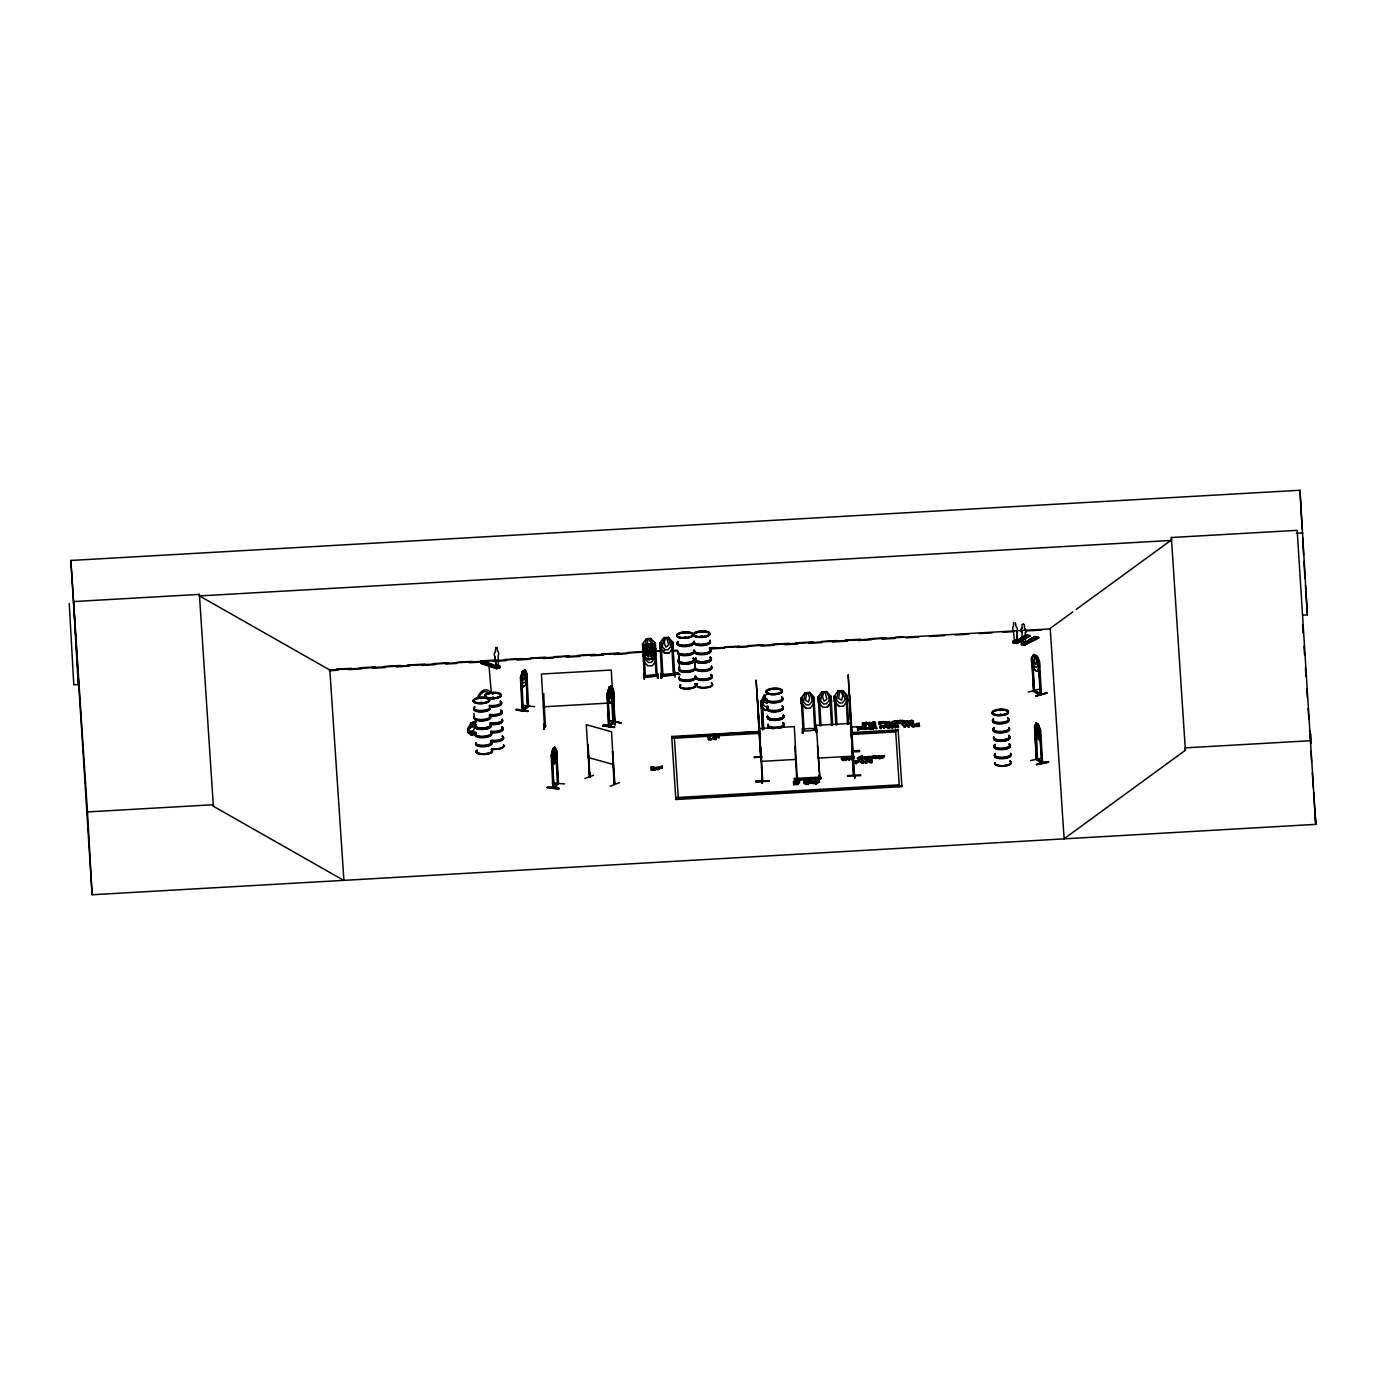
<?xml version="1.0" encoding="UTF-8"?>
<svg xmlns="http://www.w3.org/2000/svg" width="1385" height="1385" viewBox="0 0 1385 1385"><rect width="100%" height="100%" fill="white"/><g stroke="black" fill="none" stroke-linecap="round" stroke-linejoin="round"><path stroke-width="1.5" d="M643.661 644.129L642.501 644.233M835.519 696.222L834.185 696.343M646.518 655.226L649.201 652.058L651.365 655.244L652.785 655.209M1040.516 735.712L1038.889 739.642L1036.084 722.762L1034.526 726.779L1036.378 759.551L1034.595 726.658L1036.24 722.883L1038.127 724.13L1040.672 730.38L1042.559 763.204L1042.039 761.646M1036.88 758.686L1037.469 759.828L1036.119 722.918M1037.434 759.776L1036.898 758.253M1041.555 762.927L1039.581 729.705L1042.161 762.841M1041.451 761.785L1037.019 759.067M607.894 693.141L606.907 693.643L608.673 726.467L607.825 699.408M497.215 648.024L497.561 651.348A2.926 2.112 -70.5 0 1 498.15 655.451L498.392 666.202L496.072 666.912L495.016 656.542A2.926 2.112 -70.5 0 1 495.241 652.075L495.934 647.574M497.613 665.06L498.513 665.614M497.353 665.389L498.565 664.904L498.704 667.31C497.302 665.579 497.596 663.727 498.842 667.345M497.977 665.614L499.916 665.804L499.76 667.657L483.729 662.445L499.552 667.743M657.113 768.554C662.359 763.135 657.979 774.7 656.386 767.134C670.167 768.45 647.574 768.796 659.658 768.398M713.777 738.378L716.235 737.807M553.688 748.87L554.173 757.612L555.056 752.332L553.55 748.87M1014.824 640.753L1015.447 639.783L1014.911 640.718M1022.061 624.774L1022.113 628.115A2.926 2.233 61.1 0 0 1021.853 632.322L1022.926 642.969L1025.437 643.35L1025.35 632.91A2.926 2.233 61.1 0 0 1024.606 628.513L1024.502 628.582A2.926 2.233 61.1 0 1 1025.246 632.962L1025.35 632.91M1035.911 637.308L1021.749 644.614L1035.911 637.308L1021.507 644.215L1021.438 642.778L1024.19 642.138M1024 642.242C1021.628 642.45 1025.714 640.805 1023.965 644.302M659.606 767.723L658.446 769.454L657.079 767.861M716.287 737.547L713.812 738.118M1032.137 658.81L1033.4 691.357C1039.598 696.101 1042.489 693.625 1041.001 693.348M1040.204 694.179L1038.3 661.043L1039.512 661.615L1041.433 694.422L1033.799 691.167L1031.496 658.412L1031.669 663.64L1034.526 669.942L1037.14 671.05C1041.814 659.589 1038.248 675.395 1034.682 669.786M1036.776 723.991L1036.534 730.31L1037.884 733.15L1036.898 723.974M546.833 787.701C556.337 784.36 569.148 791.908 547.075 787.321M558.917 788.844L547.04 787.442M614.282 721.55L614.784 721.447M584.764 778.526L593.594 775.271M526.923 673.422C525.036 674.98 527.72 671.24 524.621 669.665L522.509 671.223L521.92 677.075L522.145 680.97L523.634 683.099L524.95 682.164C528.88 679.377 521.418 663.415 526.854 673.525L527.218 678.633L525.365 685.246L523.34 686.718L521.037 682.961L520.743 677.767L522.457 671.119M527.893 711.509L516.259 709.968L516.536 709.12L528.222 711.301L516.241 710.003L528.222 711.301M612.966 689.713L613.867 703.788M602.769 725.93C603.687 721.395 615.407 730.103 614.576 726.64M662.376 766.251L661.597 767.238L661.337 766.32L662.376 766.251L662.272 767.879L661.389 766.996L662.272 767.879M718.902 737.028L719.04 736.093L718.019 736.145L718.953 737.72L718.053 736.837M799.439 782.733L799.543 781.105L798.504 781.157L799.439 782.733L798.764 782.075M1030.682 760.538L1042.472 757.976M818.951 775.617L818.985 780.257L819.002 775.721M1017.386 641.792L1017.854 640.874L1017.94 642.294M1022.805 638.156C1013.387 647.055 1011.154 640.891 1014.582 640.718M553.065 748.575C548.65 755.985 555.091 773.592 557.064 755.985C556.631 740.819 550.33 748.679 552.771 758.426L554.069 760.538L556.095 755.517L554.641 747.207M557.064 755.985L555.662 762.668M680.295 674.824C674.789 674.634 671.933 671.275 678.806 673.404L674.928 672.383M1028.207 692.102L1038.438 689.349M852.45 758.339C853.939 758.72 853.454 754.184 851.567 758.374L849.42 758.513L849.836 757.526M648.613 651.054L647.47 655.572L649.098 659.797L651.885 657.615L650.05 650.967M806.537 693.47L805.516 700.273L808.459 702.126L809.671 697.746L807.974 693.4L806.537 693.435M528.204 706.194L522.162 710.505L520.431 677.698L522.63 671.24M1032.258 658.775L1034.214 691.617L1033.937 689.972M1015.586 640.078L1015.309 642.536L1014.322 642.259C1013.578 638.485 1017.525 640.684 1012.902 640.943M1024.017 642.155L1022.615 641.774L1022.753 644.163M607.565 698.836L610.006 702.714L607.496 698.923L607.201 693.729L609.175 687.22M609.331 726.467L607.305 693.695L609.14 687.116M609.885 702.697L612.101 701.139C614.784 693.989 614.022 690.388 611.149 685.644M612.637 694.11L610.075 699.061L608.517 696.915L609.054 687.202C618.091 681.281 609.867 720.252 614.109 722.97L613.867 714.418M760.642 757.231L756.123 680.018L759.621 733.046M757.699 699.91L762.252 780.863M762.927 780.413L762.737 781.348L760.867 748.108M852.848 751.691L852.623 749.926L852.866 750.86M852.641 751.189L852.623 751.605M853.472 775.254L853.835 774.475M854.51 775.704L849.749 694.647M481.599 697.901L480.976 698.681L481.945 698.213M480.716 702.818L482.465 702.801L481.27 702.385M482.846 702.939L481.391 702.801M492.835 693.227L492.142 693.712M492.8 697.365C491.052 697.642 495.449 698.057 492.748 698.456M493.441 693.573L492.575 693.798M492.489 697.832L493.043 697.919M493.268 698.282L493.216 697.33M684.069 633.153L685.488 633.135L684.519 632.755M683.93 637.394L685.869 637.55L683.948 637.619M702.247 632.114L700.845 632.27L701.849 631.612M700.672 636.442L702.178 637.031M702.178 631.993L701.226 631.941M702.022 635.905L700.914 636.356L702.507 636.736M773.315 689.453L774.579 689.141M774.042 689.54L773.903 689.089M775.496 693.677L773.107 694.058L775.565 693.92M999.676 710.592L1000.299 709.812M999.831 709.882L1000.178 710.505M1000.853 710.28L1000.039 710.072M999.243 715.024L1000.247 714.608M1000.68 715.11L1000.057 714.643M1000.437 714.591L1001.736 714.764M1001.026 715.024L1000.628 714.175M1017.525 641.844L1013.231 642.138M1013.63 622.627L1013.578 626.28A2.926 2.233 61.1 0 0 1013.422 630.435L1014.409 641.116L1016.902 641.515L1016.815 631.075A2.926 2.233 61.1 0 0 1016.071 626.678L1015.395 622.748M646.431 638.71L644.873 648.007L647.92 650.933L650.794 650.777L653.443 647.522L650.881 638.45L646.431 638.71L642.363 644.198M657.131 768.121L659.572 767.983M805.014 692.708L803.438 702.022L806.503 704.948L809.359 704.775L812.025 701.52L811.8 697.624L809.446 692.448L805.014 692.708L800.928 698.196L801.222 703.407L805.88 708.358L810.329 708.099L814.397 702.593L814.103 697.399L809.446 692.448L813.965 697.503L812.701 697.573M838.115 690.821L836.557 700.117L839.604 703.061L842.478 702.887L845.127 699.633L842.565 690.561L838.115 690.821L834.047 696.257L834.324 701.468L838.998 706.454L834.48 701.451M544.374 728.406L543.699 729.133L543.941 724.407L544.322 728.926M643.419 674.599L644.008 673.958L644.389 679.152L643.99 674.478M644.25 679.048L644.008 673.958M661.666 677.455L661.06 678.131L660.818 673.508L661.112 678.027M661.355 672.937L661.788 678.079L661.372 673.456M802.521 728.025L802.227 733.202L802.85 732.509M659.52 768.329L657.148 768.277M915.225 726.571C915.277 722.52 909.408 722.554 914.308 725.948C914.792 728.649 907.625 724.424 915.139 725.359M912.022 726.363L914.36 726.623M646.483 655.226L648.44 651.383L645.912 647.574L649.184 650.534L651.487 647.193L649.946 651.262L652.785 654.88M1040.568 735.591L1038.889 739.642L1036.949 738.361L1034.941 731.851M768.034 701.139L767.013 703.528L764.728 702.23L765.42 695.149L766.442 694.751M762.512 729.601L760.902 700.914L762.321 700.377M762.806 729.705L761.196 701.018L764.226 694.733L763.135 704.411L765.541 706.765L767.757 706.021M758.945 731.574L671.76 737.322M553.844 786.438L552.823 786.784L557.843 783.269M552.044 754.825L551.178 755.189L552.892 787.978L558.034 783.598M551.628 754.79L553.983 787.58M558.397 783.737L553.429 788.013L553.221 786.42M854.112 756.608L854.164 757.56L852.364 757.405L852.554 759.88L851.515 757.387C843.707 760.226 853.904 753.111 849.524 760.053L848.486 757.56L847.949 758.582M871.182 724.009L869.382 723.385L868.447 724.407C877.398 724.043 865.14 722.035 869.122 725.221C874.351 726.034 871.026 720.287 867.651 723.351C867.252 726 874.853 723.801 870.351 723.334M868.43 724.165L869.867 723.593M865.642 756.608L867.339 757.474L864.223 758.132L866.56 758.08L864.673 756.66L862.907 757.924L867.374 758.166L864.725 757.353L862.942 758.599L867.322 758.911L863.911 758.634L865.158 756.868M880.687 756.868C876.982 759.413 874.299 755.604 880.773 756.348C868.464 755.171 884.894 762.079 879.181 756.522M909.01 722.07C917.355 723.334 907.85 723.005 911.261 720.546M497.838 665.441L499.725 667.033L496.921 668.02L496.609 666.964L496.54 668.799L481.028 663.346L484.56 661.511C490.671 662.601 476.475 664.713 486.135 662.065M483.677 662.428L499.968 667.414M481.253 662.653L497.63 668.401L481.08 663.363M1022.805 638.398L1021.992 637.619M1030.613 640.216L1031.894 639.42M906.379 725.099L904.128 727.212C899.765 719.836 905.236 730.172 905.877 724.026L908.387 726.588L910.499 723.766L908.958 726.935L906.344 724.407L907.919 727.004M908.387 726.588L909.599 723.818M905.149 727.16L906.344 724.407M904.665 726.779L905.877 724.026M708.393 739.884L708.341 738.967C707.77 739.832 712.531 739.919 710.522 739.521L710.332 736.681L708.22 737.149L709.518 737.98L708.22 737.149M708.272 738.049L709.622 736.733M468.061 732.665L467.732 728.475L471.419 722.814L475.228 721.395M908.958 726.935L910.499 723.766M614.628 727.315L602.787 725.861L614.299 727.437M654.17 643.367L656.161 676.313M671.69 642.484L673.283 675.239L673.474 673.82L674.737 675.153L661.649 675.897L661.563 674.547L663.017 674.46L661.615 674.72M647.089 650.327L643.004 655.78L647.089 650.327L651.521 650.067L656.04 655.07M651.106 643.886L646.812 644.077L642.657 649.444L647.314 654.343L651.746 654.101L655.832 648.596L651.175 643.696L649.894 648.128L646.951 646.276L647.972 639.472L649.392 639.385L653.53 648.821L653.737 652.733L651.071 655.988L648.215 656.144L645.15 653.218L644.943 649.323L646.812 644.077L651.175 643.748L655.832 648.699M669.163 653.01L664.783 653.079L669.163 653.01L673.231 647.522L672.937 642.311L668.28 637.377L663.848 637.619L659.762 643.125L660.056 648.318L664.713 653.27L660.056 648.318M553.948 787.667L552.148 754.392M556.026 757.405L557.462 784.083L558.501 783.685M651.971 659.208L655.971 653.859M643.298 660.974L647.955 665.925L652.404 665.666L656.473 660.23M818.033 697.226L822.119 691.721L826.551 691.53L831.208 696.465L831.502 701.676L827.416 707.112L822.984 707.319L818.327 702.385L818.033 697.174L822.188 691.859L826.481 691.669L828.905 696.655L829.13 700.55L826.464 703.805L823.59 703.961L820.543 701.035L822.119 691.721M831.502 701.676L827.416 707.112M523.132 708.999L522.786 709.31M523.322 710.141L521.574 677.04L520.829 677.75M528.481 705.155L528.135 706.644M528.551 706.35L526.785 673.404M609.642 724.961L608.569 725.221L614.299 721.706M608.725 726.415L614.957 722.191M612.914 721.602L614.265 721.377M674.859 673.023L678.771 673.941M1029.54 635.905L1026.372 634.971L1012.712 642.657L1016.867 643.436L1030.284 636.009L1026.354 634.676C1020.658 636.667 1035.322 636.667 1024.987 635.438M1013.404 642.778L1027.376 635.473M1029.574 635.871L1015.62 643.194L1029.955 635.351M1029.973 635.628L1016.884 643.419M1038.49 637.187L1024.156 645.046L1038.819 637.844L1034.889 636.511C1029.194 638.502 1043.857 638.52 1033.522 637.273M1025.419 645.254L1021.23 644.492L1034.907 636.806L1038.508 637.481L1024.138 645.029L1038.802 637.862M1024.848 645.168L1025.039 643.471M1038.248 637.741L1037.573 637.637M472.008 735.158L468.061 732.526L467.922 728.527L474.449 723.801M797.275 779.34L794.298 726.606L759.361 728.597L757.751 704.498M480.751 698.23L481.668 698.196M481.028 698.23L481.703 697.953M480.907 702.403L480.959 702.316M492.419 693.539L493.077 693.591M492.662 693.452L492.627 692.985M492.333 697.521L492.87 698.3M493.406 697.347L492.835 697.78M684.761 632.529L684.883 633.222M685.783 637.689C684.831 636.546 686.302 637.013 685.419 637.81M702.247 636.2L700.914 636.269M702.957 636.529L702.039 636.892M1001.597 714.747L999.849 715.266M483.954 662.151L484.819 662.03L481.547 663.173M497.579 668.453L481.27 662.93M499.587 667.743L496.99 668.626M552.979 748.662L554.779 747.069L553.948 764.174L551.871 760.348M558.12 784.048L556.251 750.826M552.269 782.889L564.561 783.945M557.411 783.235L553.411 786.818M468.494 729.687L471.696 726.969L474.934 727.038L473.601 730.293L471.921 730.986L468.58 731.038L468.39 729.653M661.13 643.09L662.93 675.845L662.74 674.426L674.408 673.993M1034.145 690.423L1033.66 689.938M881.275 725.653L880.375 728.562C880.566 722.277 883.699 727.108 881.137 726.986L881.05 726.052C885.396 726.173 878.384 726.104 879.683 727.056M852.45 757.82L853.783 757.56L852.416 757.647M545.586 725.653L544.201 725.74L545.448 725.653M1072.752 611.945L1050.228 628.374L1064.147 839.223M1076.214 609.417L1171.502 539.908L1171.364 537.519L1297.174 530.334L1315.75 824.352L343.74 880.375L213.377 806.278L199.388 594.39L73.578 601.575L78.252 685.073M1064.113 838.739L1185.387 750.272L1185.248 747.865L1311.076 740.681M644.267 677.005L642.536 644.025M656.005 676.14C654.707 674.703 658.516 674.149 657.338 676.226M661.632 675.741L659.935 642.952L661.147 643.021L659.935 642.952M802.105 698.161L801.101 698.023L803.092 731.02C801.188 727.54 819.972 728.008 814.726 730.345L812.96 697.33M815.713 730.068C803.56 731.436 805.395 731.211 802.746 729.791M523.963 670.981L522.924 676.347L523.807 680.191L525.019 677.213L523.842 670.963M520.431 677.698L521.383 677.352M525.452 685.159L523.34 686.718L521.227 682.892M527.495 705.831L523.218 709.241M527.893 705.883C520.016 709.172 521.227 714.262 528.654 706.281M590.027 777.366L587.707 744.455L589.681 777.21M588.14 744.576L589.612 777.522L586.288 724.667L611.547 731.782L614.542 784.499L614.819 783.131L613.971 783.495M612.845 689.505L614.663 722.71L614.213 709.934M609.469 721.256L621.259 722.78L609.435 720.754M609.764 721.135L620.999 722.883M614.611 721.862L609.331 725.151M611.114 685.8L613.468 689.505L614.853 722.641M609.261 726.45L615.373 722.243M860.743 728.129L859.306 727.644M762.2 700.758L761.196 701.018M1023.671 624.323L1024.138 624.912M1016.815 631.075L1016.902 641.515M1022.113 628.115L1022.217 628.063A2.926 2.233 61.1 0 0 1021.957 632.27L1021.957 632.27M1021.507 637.36L1025.125 638.312L1021.507 637.36L1020.174 638.398M1013.214 642.778L1027.358 635.49M1021.438 642.778L1022.788 642.034M1021.714 642.83L1021.766 643.973L1026.181 643.8L1026.389 642.709L1026.475 644.129L1022.874 643.454M1028.691 639.939C1039.01 641.186 1024.346 641.186 1030.042 639.195L1033.66 640.147L1030.042 639.195M1031.254 638.52C1041.589 639.766 1026.926 639.766 1032.621 637.775L1036.24 638.727L1032.621 637.775M527.893 705.069L527.547 706.679L526.248 673.508M1036.378 759.517L1042.091 763.256L1041.866 761.594M1042.455 761.958L1037.417 758.98M493.268 693.695L492.662 693.677M999.416 714.573L1001.684 714.66M544.218 726.761L545.638 725.965M614.196 722.935L612.914 722.987L614.04 721.758M644.441 675.811L655.798 674.962M643.679 643.765L645.427 676.953L645.341 675.516M657.096 675.066L655.815 675.118M674.737 675.153L672.764 642.224L671.552 642.086M804.096 730.916L802.279 698.127M815.661 729.064L814.432 729.133M488.836 664.038L490.221 664.298L488.299 664.436M876.428 726.311C871.148 729.601 880.254 724.597 873.329 727.246L872.567 729.012L872.36 725.844L873.433 728.96M873.364 727.939L876.463 726.986M819.885 777.833L816.302 725.342L851.238 723.351M614.022 784.412L612.534 751.449L614.888 784.343L614.005 784.343M610.248 786.23L619.476 782.629M476.492 722.07L470.588 724.268L470.536 723.16L476.423 720.962M474.899 731.851L467.957 732.63L472.043 735.019M475.903 733.496C470.9 737.062 469.186 733.6 475.176 732.648M471.194 735.193L474.916 733.669M892.633 725.584L898.086 725.169L897.792 727.575C899.315 724.459 893.792 724.84 895.714 727.696L894.572 725.636L892.65 725.844M873.346 727.54C880.012 729.428 874.143 727.298 872.567 729.012M651.175 770.095L654.049 767.463L651.123 767.1L652.889 766.857L655.001 767.394L652.023 769.766L655.451 769.835L651.175 770.095L654.084 768.156L651.244 768.121L651.123 767.1M793.536 784.637L796.41 782.023L793.484 781.659L795.25 781.4L797.362 781.954L794.384 784.308L797.812 784.395L793.536 784.637L796.444 782.698L793.605 782.681L793.484 781.659M652.023 769.766L655.036 768.086L651.192 768.121M794.384 784.308L797.396 782.629L793.553 782.681M892.667 726.259L897.722 726.536M862.37 758.08C848.901 760.001 872.498 751.466 857.177 758.409C859.323 761.473 865.954 757.145 859.669 758.807C853.298 757.422 863.409 757.439 862.336 756.383M866.629 761.092L871.702 760.521L870.074 760.365M882.557 756.193L884.409 755.587L882.539 755.95M487.174 662.428L483.884 663.865L488.749 662.982M490.134 663.467L486.827 664.904L491.692 664.021M884.045 726.138C888.997 725.151 881.224 727.367 884.028 725.878L884.184 728.354L883.18 726.606M884.08 726.831L885.967 726.779L885.898 725.775M866.612 760.832L868.464 760.469M866.646 761.508L868.516 761.144M882.591 756.625L884.461 756.574L884.409 755.587M871.702 727.939C866.387 725.082 867.72 731.245 871.65 727.367C863.773 726.259 872.204 732.682 871.615 726.675M904.838 720.91L907.798 720.754L908.196 723.005L907.019 720.962L904.855 721.169M869.036 756.643L872.013 756.504L872.394 758.738L871.217 756.695L869.053 756.902M869.087 757.335L872.325 757.578M892.217 723.022L889.482 723.264M892.252 723.714L889.516 723.957M762.165 700.36L763.724 729.41M768.537 709.189C764.243 714.625 756.764 699.217 765.143 710.176M815.921 781.071L819.435 781.521L816.007 782.577M866.941 729.341C866.993 725.273 861.124 725.324 866.04 728.7C869.295 730.016 859.012 729.48 864.707 728.32M886.954 723.334L884.599 723.801L886.971 723.766M886.989 724.026C880.947 725.099 886.746 721.377 887.785 722.935M702.23 636.84L701.987 635.94M774.319 693.781L774.769 693.712M1001.303 714.954L1000.178 715.127M895.645 726.519L896.822 726.069M866.006 728.268L863.634 728.302L865.971 727.766M914.29 725.498L911.988 725.671M813.03 782.404L809.792 783.183L813.965 783.477L809.792 782.612L813.289 781.798M1016.555 643.211L1016.503 641.636M871.996 724.961L868.447 724.407M913.477 721.672C908.127 723.143 911.59 718.953 913.442 722.589M880.773 757.128L877.363 757.179M1036.344 655.538L1037.988 665.112L1036.499 667.501L1034.82 666.774C1027.012 650.95 1040.672 650.76 1039.425 666.947M1031.669 663.64L1034.647 669.907M1039.512 661.615L1036.24 655.572M1046.973 693.037L1035.945 696.084L1046.956 693.002M1035.945 696.084L1046.644 692.846L1036.049 696.032M892.234 723.455L889.308 723.87L888.91 721.62L890.07 723.663M1022.476 624.098L1023.775 624.271M819.383 697.14L818.206 697.053L819.816 725.896M835.38 696.222L837.007 724.909M815.938 781.313C820.82 780.586 816.059 782.698 816.094 784.014L815.021 780.932L816.094 784.014M860.899 727.644L861.782 726.952L857.436 726.796L862.249 728.181L857.627 729.86L862.249 729.029L860.951 728.354L861.868 727.817L858.492 728.856L858.44 727.973L860.951 728.337M865.729 725.082L862.422 725.065L866.058 724.095L862.318 723.039L866.646 722.399L863.305 723.23L867.01 723.991L862.318 724.39L862.388 725.48L866.456 725.203L866.266 724.199M489.874 664.315L488.922 664.436M880.825 758.149C877.692 759.378 875.978 755.431 880.012 757.197M760.625 755.968L760.677 756.885M1036.742 764.641C1060.114 760.694 1042.905 760.694 1036.517 764.451M1036.465 764.537L1048.549 762.114M809.082 783.581L808.459 781.469A4.449 1.541 -3.2 0 0 806.641 781.452L805.308 781.607A2.839 0.987 -3.2 0 0 803.906 782.109C815.782 784.135 801.95 786.23 803.871 781.434A2.839 0.987 -3.2 0 1 805.256 780.932L806.607 780.759A4.449 1.541 -3.2 0 1 808.424 780.794L809.03 782.542C805.447 782.992 807.265 782.698 808.892 780.846M909.841 721.118C917.562 719.802 909.772 724.39 909.097 720.979C915.104 718.988 909.079 723.126 911.313 721.221M865.435 729.133L863.755 729.116L865.227 728.527M913.702 726.381L912.23 726.45M812.441 783.269L810.762 783.252L812.233 782.646M873 723.922L875.476 724.165L873.831 723.593M896.562 722.433C900.06 723.282 897.705 723.212 897.324 720.615L896.51 721.862M873.606 757.439L876.116 757.82L874.472 757.249M869.313 761.802L871.806 762.044L870.144 761.473M496.107 647.384L497.025 647.557M914.239 724.77L911.399 725.03L912.282 725.203M813.082 783.512C814.501 779.945 807.178 782.871 812.216 782.006M910.378 721.1L912.628 721.654M1030.752 639.628L1031.34 640.234M557.93 784.083L557.393 782.889M852.519 757.387L854.164 757.56M808.909 781.227L804.373 781.919L808.165 783.495L804.391 782.802L808.944 781.902M884.011 721.931L887.595 721.983L887.006 724.216C888.703 721.343 883.007 721.447 884.115 722.918M810.208 782.231L810.104 781.244L813.497 781.192L813.965 783.477M545.413 726.865L543.699 693.885L542.522 693.954L543.699 693.885M875.51 724.857L873.035 724.597L873.727 721.966C871.719 724.39 876.289 725.74 875.458 723.905M899.055 722.554C899.281 724.926 894.485 723.247 896.441 720.667M876.151 758.513L873.675 758.253L874.351 755.621C872.36 758.045 876.93 759.395 876.099 757.56M871.84 762.737L869.365 762.477L870.04 759.846C868.049 762.269 872.619 763.62 871.788 761.785M645.358 675.759L655.815 675.309M815.834 730.276L813.965 697.503M811.731 782.456L810.71 782.317L812.995 781.902M654.291 643.558L655.399 643.506M864.707 727.887L863.115 727.8L866.854 728.112M886.902 722.589C881.068 724.667 886.313 720.39 887.006 724.216M886.937 723.264L884.634 723.247L886.919 723.039M865.192 757.56L863.755 758.132L866.508 757.976M794.8 746.411L796.721 779.374M851.758 743.156L853.662 776.137L848.191 674.755L850.979 724.58M762.062 778.976L762.044 783.512L762.01 778.283M797.223 776.881L797.829 781.469L797.137 776.344M854.164 773.626L854.787 778.214L854.043 773.038M78.218 684.571L73.786 684.813L69.25 603.548M544.443 725.723L544.236 726.917L545.534 726.675M614.663 724.961L614.161 719.888L615.252 724.978M759.257 723.611L761.092 756.4M850.39 726.796L857.904 727.021M754.323 756.851L761.854 757.041L754.375 757.543M851.585 751.016L859.462 750.549L851.585 751.345L859.531 751.449L852.035 751.813M761.819 756.435L754.358 757.387M847.568 775.617L860.674 774.838M755.933 781.071L769.091 781.227L755.933 781.157M755.985 781.971L769.091 781.192M847.603 776.067L860.726 775.652M755.968 781.746L769.056 780.898M329.803 669.526L343.913 880.358L92.103 894.745L70.843 560.458L1299.978 490.255L1307.388 614.871L1303.06 615.113M199.388 594.39L199.475 595.931L1171.52 540.41M1296.343 533.277L1302.8 532.913M646.518 638.883L650.812 638.641M666.808 638.312L665.371 638.398L664.229 642.917L665.856 647.141L668.643 644.96L666.808 638.26M651.469 650.206C645.41 648.007 645.029 655.642 645.514 659.589L648.578 662.515L651.435 662.359L654.101 659.104L651.521 650.032M336.278 669.163L351.375 668.297M360.013 667.795L375.11 666.929M383.732 666.445L400.992 665.458M407.45 665.094L424.71 664.108M433.349 663.605L448.446 662.757M457.067 662.255L472.164 661.389M480.785 660.905L495.899 660.039M504.521 659.537L521.781 658.567M530.403 658.065L545.5 657.2M554.121 656.715L569.235 655.849M577.857 655.365L595.117 654.378M601.575 653.997L618.835 653.01M627.457 652.525L642.571 651.66M655.503 650.915L664.125 650.431M709.432 647.834L715.906 647.47M724.528 646.985L739.625 646.12M748.246 645.618L763.36 644.769M771.982 644.267L789.242 643.281M795.7 642.917L812.96 641.93M821.582 641.428L836.696 640.58M845.317 640.078L860.414 639.212M869.036 638.727L886.296 637.741M894.918 637.238L903.557 636.754M642.588 652.162L329.838 670.011L199.475 595.931M655.538 651.417L664.159 650.915M670.634 650.552L677.109 650.188M709.466 648.336L1050.263 628.877M329.301 670.738L337.923 670.236M348.726 669.63L361.675 668.886M372.478 668.262L385.428 667.535M396.231 666.912L409.181 666.168M422.131 665.441L435.098 664.696M445.883 664.073L456.686 663.467M469.636 662.722L482.586 661.978M493.389 661.355L506.339 660.628M517.142 660.004L530.091 659.26M543.041 658.533L553.844 657.91M566.794 657.165L579.761 656.438M590.547 655.815L603.496 655.07M614.299 654.464L627.249 653.72M672.591 651.123L676.919 650.881M711.457 648.907L724.424 648.163M737.374 647.436L748.16 646.812M761.127 646.068L774.077 645.323M784.88 644.717L797.829 643.973M808.615 643.35L821.582 642.623M832.368 641.999L847.481 641.134M858.284 640.528L871.234 639.783M882.037 639.16L894.987 638.416M905.79 637.81L918.74 637.065M929.543 636.459L944.657 635.594M955.442 634.971L968.392 634.226M979.195 633.62L992.145 632.876M1002.948 632.252L1013.733 631.647M1026.7 630.902L1041.814 630.037M642.952 654.655L647.609 659.606L652.041 659.347L656.126 653.893M657.356 673.803L657.477 678.408M663.034 674.807L673.231 674.218M645.497 675.707L644.423 675.568L644.51 677.005L657.183 676.036M644.51 676.988L657.2 676.244L655.365 643.298M674.547 672.123L674.997 677.213M543.249 706.817L613.105 702.836M805.083 692.829L809.394 692.638M838.202 690.942L842.495 690.751L847.083 695.616L845.819 695.685M825.079 692.413L823.642 692.5L822.5 697.019L824.127 701.243L826.914 699.061L825.062 692.361M829.805 696.603L831.069 696.534M839.05 706.315L843.43 706.212L847.516 700.706L847.222 695.512L842.565 690.561M894.225 720.615L895.299 723.732L894.26 721.291L895.091 720.564M899.575 720.304L900.648 723.437L899.609 720.979L900.458 720.252M880.012 722.762C885.656 721.343 882.037 722.329 879.942 721.81L880.046 723.455L883.145 723.282L883.145 721.343M901.704 720.269L902.743 721.204M872.844 722.018L872.342 723.507L872.29 722.572L875.355 722.399L873.762 722.728M892.113 721.429L893.135 723.853L892.148 722.122L892.979 721.377M895.939 722.156L895.887 721.221L898.952 721.048L897.359 721.395M901.739 720.962L902.726 720.892L902.83 723.299L901.791 720.875L902.708 721.516L902.691 720.217M903.955 720.754L904.976 723.178L904.111 723.23L903.955 720.754L907.85 721.447M879.994 722.503L883.215 722.312M868.395 723.489L871.13 723.334M873.797 723.16L875.424 723.334L873.814 723.42L873.727 721.966M897.393 721.827L899.021 721.983L897.411 722.07M868.412 723.714L871.996 723.507M880.029 723.178L883.145 723.282M909.893 722.035L913.494 721.827M886.954 723.524L887.872 724.165M892.234 723.23L893.135 723.853M815.748 727.887L816.786 732.371L815.713 727.212M671.829 738.361L671.708 736.456L759.032 731.47M879.215 724.649C881.362 723.611 877.38 725.221 879.008 721.585M916.264 723.334L917.337 726.45L916.299 724.009L917.13 723.282M918.445 723.212L919.519 726.329L918.48 723.888L919.311 723.16M671.76 737.478L678.148 737.114M686.666 736.63L703.719 735.643M710.107 735.279L727.142 734.31M735.66 733.825L750.566 732.977M858.371 727.021L860.881 727.177L858.423 727.696M891.75 725.428L892.771 727.852L891.905 727.904L891.75 725.428L892.65 726.069M902.206 724.926L903.141 724.874M905.928 724.719L906.863 724.667M909.633 724.494L910.534 724.442M673.958 738.24L759.153 733.375M871.632 727.714L868.655 728.337L871.754 728.96M911.417 725.342L911.365 724.355M883.145 725.93L884.184 728.354M902.154 724.234L905.097 726.467M907.885 726.311L908.924 726.259M816.111 731.782L816.786 732.353L816.423 727.766M708.341 738.967L711.7 738.776L710.522 739.521M901.895 786.611L898.155 729.878L851.931 732.526L852.052 734.431L895.714 731.938L895.61 730.034L899.332 786.749L899.229 784.845L675.741 797.604L675.863 799.509L901.895 786.611L901.825 785.572L675.811 798.626M852 733.409L895.662 730.916M852 733.548L862.388 732.959M870.715 732.475L887.335 731.522M796.133 759.395L761.196 761.386L759.586 737.287M818.137 758.132L853.073 756.141M868.153 756.504L869.191 758.928L868.308 758.98L868.153 756.504L869.07 757.128M873.485 755.673L872.983 757.162L873.519 756.193M874.385 756.141L876.012 756.297L872.931 756.227M881.656 755.725L882.695 758.149L881.812 758.201L881.656 755.725L882.574 756.366M651.989 769.073L655.399 769.16L651.106 769.073M849.386 757.82L851.533 757.699M851.55 758.132L849.369 758.253L849.542 757.179M863.721 757.457L866.473 757.301M874.437 756.816L876.047 756.989L874.454 757.076L874.351 755.621M877.224 756.677L879.977 756.522M877.276 757.595L880.877 757.387M852.519 759.188L851.671 759.915M856.38 762.46C861.557 762.598 855.566 759.776 856.449 763.637L855.497 762.997L859.721 761.577L855.341 760.607L859.756 761.075L856.345 762.062M856.276 760.832C862.578 761.611 853.177 760.33 856.449 763.637M865.712 760.625L866.75 763.048L865.867 763.083L865.712 760.625L866.629 761.248M869.243 761.092L866.664 761.767L866.594 760.573M870.109 761.058L871.736 761.213L870.126 761.3L870.04 759.846M868.672 761.386L869.174 759.898M868.482 761.473L868.62 760.452M70.843 560.458L87.48 811.922L213.29 804.737L213.377 806.278M794.471 778.509L820.664 777.02L820.786 778.924L794.574 780.413L794.471 778.509L794.574 780.413M794.523 779.53L820.716 777.903M798.539 781.85L799.543 781.105M794.349 783.633L797.76 783.702L793.466 783.616M816.059 783.321L815.228 784.066M1040.654 694.093L1039.166 667.466M544.513 726.917L541.414 674.045L611.27 670.046L612.308 688.484M885.915 726.779L884.097 727.073L884.028 725.878M884.426 756.574L882.609 756.885L882.522 755.673M661.926 675.915L674.737 674.997M911.763 720.269L913.442 720.979M865.677 757.283L867.287 758.236L863.582 758.357M897.342 725.757L898.588 726.346M1037.071 759.465L1042.611 763.135M914.239 724.857L911.07 725.428L912.022 726.086M865.954 727.627L862.734 728.372L866.075 729.393M816.042 783.01C820.612 783.079 816.683 781.434 815.903 780.88M701.641 636.91L701 636.823M556.77 750.791L558.467 783.737M556.147 750.843L554.658 747.052M551.178 755.189L552.251 754.496M816.059 783.269L819.435 782.023L815.021 780.932M853.073 749.908L853.143 751.137M534.558 706.714L522.63 705.329M863.322 724.372C860.12 722.433 868.291 723.974 866.646 722.399M860.743 728.597L858.492 728.856M1024.086 635.94L1027.705 636.892L1024.104 636.217M1021.766 643.973L1024.813 644.544L1024.744 643.419M888.98 722.78L892.2 722.78L892.269 723.905M862.318 757.457L858.146 758.357L862.509 759.136M1040.793 694.508L1038.369 661.043M674.53 673.162L678.84 674.097M470.536 723.16L470.917 724.355M588.123 757.439L613.382 764.555M495.016 656.542L496.194 666.964M499.725 667.033L497.942 665.25L498.427 666.687M484.56 661.788L500.279 667.466M874.333 727.177L876.826 728.095M874.368 727.869L876.861 728.77M846.045 695.253L847.464 724.32M819.47 696.776L820.993 725.827M1034.162 690.769L1040.724 693.314M527.547 706.679L526.335 684.086M863.53 724.009L866.594 722.78M797.5 781.313L797.102 776.292M1034.474 691.427L1033.02 664.835M801.361 703.355L805.949 708.168M650.881 638.45L655.538 643.436M903.107 724.182L904.63 726.086M906.811 723.974L908.352 725.896M853.852 775.738L852.45 749.32M658.204 678.338L657.84 673.768M1035.686 731.297L1038.369 736.058L1039.425 733.79L1038.144 724.026L1040.291 730.484M812.96 781.607L810.104 781.244M907.244 722.035L904.89 721.845L904.82 720.702M871.459 757.768L869.105 757.578L869.036 756.452M894.779 726.709L892.684 726.519L892.615 725.394M488.818 663.813L491.363 693.348M859.531 751.466L859.462 750.531M543.976 723.888L544.426 729.099M817.427 745.269L819.781 778.076M1304.982 578.618L1303.96 561.427M1305.414 585.007L1307.388 614.871M1302.558 624.739L1303.129 633.326M1303.977 646.206L1304.549 654.793M1305.397 667.674L1305.968 676.244M1306.817 689.124L1307.388 697.711M1308.098 708.445L1308.808 719.179M1309.517 729.912L1310.072 738.499M1310.937 751.38L1311.63 762.114M1312.339 772.847L1313.344 787.875M1313.621 792.168L1315.75 824.352L1315.317 815.194M1171.364 537.519L1185.387 750.272M899.107 723.507L897.497 723.126L897.324 720.615M879.942 721.81L880.133 724.597M857.436 726.796L857.627 729.86M855.341 760.607L855.532 763.689M851.619 731.661L849.386 698.975L850.754 723.559M851.221 731.747L852 743.676M852.398 749.77L852.814 755.864M847.083 695.616L848.659 724.251M850.944 757.734L850.805 757.734M829.84 696.395L831.467 725.238M815.938 727.8L816.232 732.319M808.096 782.196L808.165 783.495M757.959 712.808L759.551 736.907M709.484 737.287L709.622 739.573M671.587 642.276C668.349 638.935 666.791 630.764 670.859 646.449L668.193 649.703L665.337 649.859L662.272 646.933L663.848 637.619M671.708 736.456L675.863 799.509M646.812 644.129L642.796 649.288M1299.978 490.255L1302.16 529.087M1302.644 537.709L1303.597 554.97M1024.45 625.57L1024.502 628.582M1016.209 641.567L1016.278 642.709M1014.53 640.251L1014.599 641.394M919.519 726.329L918.636 726.381M917.337 726.45L916.472 726.502M908.196 723.005L907.314 723.057M904.976 723.178L904.111 723.23M902.83 723.299L901.947 723.351M900.648 723.437L899.783 723.489M898.952 721.048L899.021 721.983M898.675 727.523L897.792 727.575M898.155 729.878L898.207 730.916M895.299 723.732L894.416 723.784M895.42 725.48L895.61 726.363M895.714 727.696L894.848 727.748M892.771 727.852L891.905 727.904M889.776 721.568L888.91 721.62M882.799 725.255L882.868 726.207M882.505 725.965L882.557 726.9M881.241 728.527L880.375 728.562M882.695 758.149L881.812 758.201M875.355 722.399L875.424 723.334M875.995 756.054L876.047 756.989M873.225 725.792L872.36 725.844M872.394 758.738L871.511 758.79M871.684 760.278L871.736 761.213M869.191 758.928L868.308 758.98M867.339 757.474L867.322 758.911M866.75 763.048L865.867 763.083M863.08 727.108L863.132 728.095M853.818 757.318L853.87 758.253M851.082 725.134L852.242 745.615M851.082 729.41L851.792 742.048M849.524 760.053L848.641 760.088M834.22 696.136L835.83 724.978M831.035 696.326L832.645 725.169M820.664 777.02L820.786 778.924M806.468 782.006L806.537 782.975M798.504 781.157L798.799 782.767M797.743 783.443L797.812 784.395M761.819 700.602L763.429 729.289M719.04 736.093L718.953 737.72M718.019 736.145L718.313 737.755M711.7 738.776L711.769 739.694M694.924 660.316L695.339 667.57M694.543 660.333L694.924 667.587M679.048 655.919L679.394 662.065M678.702 655.815L679.394 668.124M678.286 797.466L678.356 798.487L674.305 737.184L674.374 738.205M661.337 766.32L661.649 767.913M655.382 768.883L655.451 769.835M612.845 695.98L613.295 704.169M611.564 696.361L612.914 722.987M607.773 692.967L609.764 726.155M552.857 786.715L552.927 787.927M520.968 677.3L522.664 710.54M495.363 667.466L495.293 666.323L495.12 667.83M473.999 713.344L474.189 717.118M471.471 734.171L471.523 735.279M87.48 811.922L92.103 894.745M1310.781 733.912L1311.214 743.07M693.764 651.66A8.189 2.822 -3.2 0 1 686.112 655.659A8.189 2.822 -3.2 0 1 677.975 652.56M693.85 651.123A8.293 2.874 -3.2 0 1 686.077 655.174A8.293 2.874 -3.2 0 1 677.836 652.023M693.296 658.619A8.154 2.822 -3.2 0 1 686.527 663.225A8.154 2.822 -3.2 0 1 679.204 659.485A8.154 2.822 -3.2 0 0 686.527 663.225A8.154 2.822 -3.2 0 0 693.296 658.671M693.262 658.083A8.154 2.822 -3.2 0 1 686.493 662.688A8.137 2.805 -3.2 0 1 679.187 658.896A8.154 2.822 -3.2 0 0 686.493 662.688A8.137 2.805 -3.2 0 0 693.262 658.1M693.435 643.558A8.293 2.874 -3.2 0 1 682.389 646.085A8.293 2.874 -3.2 0 1 678.113 642.242M693.677 650.136A8.189 2.822 -3.2 0 1 686.025 654.135A8.189 2.822 -3.2 0 1 677.888 651.037M693.591 643.332A8.189 2.822 -3.2 0 1 683.48 646.639A8.189 2.822 -3.2 0 1 678.252 642.796M693.816 650.656A8.293 2.874 -3.2 0 1 686.06 654.707A8.293 2.874 -3.2 0 1 677.819 651.573M693.418 643.09A8.293 2.874 -3.2 0 1 682.355 645.618A8.293 2.874 -3.2 0 1 678.096 641.774M693.504 641.809A8.189 2.822 -3.2 0 1 683.394 645.116A8.189 2.822 -3.2 0 1 678.165 641.272M695.201 677.438A8.189 2.822 -3.2 0 1 687.549 681.437A8.189 2.822 -3.2 0 1 679.412 678.338M695.287 676.901A8.293 2.874 -3.2 0 1 687.514 680.953A8.293 2.874 -3.2 0 1 679.273 677.819M694.733 684.398A8.154 2.822 -3.2 0 1 687.964 689.003A8.154 2.822 -3.2 0 1 680.641 685.194M694.768 684.069A8.206 2.839 -3.2 0 1 687.947 688.709A8.206 2.839 -3.2 0 1 680.589 684.883M695.114 668.574A8.293 2.874 -3.2 0 1 684.865 671.933A8.293 2.874 -3.2 0 1 679.55 668.037M695.114 675.932A8.189 2.822 -3.2 0 1 687.462 679.931A8.189 2.822 -3.2 0 1 679.342 676.832M695.028 669.111A8.189 2.822 -3.2 0 1 684.917 672.417A8.189 2.822 -3.2 0 1 679.689 668.574M695.253 676.434A8.293 2.874 -3.2 0 1 687.497 680.485A8.293 2.874 -3.2 0 1 679.256 677.352M695.08 668.107A8.293 2.874 -3.2 0 1 684.831 671.465A8.293 2.874 -3.2 0 1 679.533 667.57M694.716 668.349A8.189 2.822 -3.2 0 1 683.809 670.842A8.189 2.822 -3.2 0 1 679.602 667.051M709.639 650.067A8.189 2.822 -3.2 0 1 704.948 654.482A8.189 2.822 -3.2 0 1 694.491 652.352M709.709 649.513A8.293 2.874 -3.2 0 1 703.892 654.135A8.293 2.874 -3.2 0 1 694.577 651.071M711.215 659A8.154 2.822 -3.2 0 1 701.156 662.29A8.154 2.822 -3.2 0 1 695.945 658.464M710.038 657.65A8.154 2.822 -3.2 0 1 710.886 658.29M710.003 657.131A8.154 2.822 -3.2 0 1 703.234 661.736A8.137 2.805 -3.2 0 1 695.928 657.944A8.154 2.822 -3.2 0 0 703.234 661.736A8.137 2.805 -3.2 0 0 709.986 657.148A8.206 2.839 -3.2 0 1 703.251 661.978A8.206 2.839 -3.2 0 1 695.876 658.135M710.072 641.116A8.293 2.874 -3.2 0 1 704.446 644.96A8.293 2.874 -3.2 0 1 694.162 643.506M709.553 648.561A8.189 2.822 -3.2 0 1 703.822 653.097A8.189 2.822 -3.2 0 1 694.629 650.084M710.003 641.653A8.189 2.822 -3.2 0 1 703.407 645.566A8.189 2.822 -3.2 0 1 693.989 643.298M709.674 649.046A8.293 2.874 -3.2 0 1 703.874 653.668A8.293 2.874 -3.2 0 1 694.543 650.604M710.055 640.649A8.293 2.874 -3.2 0 1 704.428 644.492A8.293 2.874 -3.2 0 1 694.145 643.038M693.816 642.328A8.293 2.874 -3.2 0 1 694.041 641.567M709.916 640.147A8.189 2.822 -3.2 0 1 702.247 644.146A8.189 2.822 -3.2 0 1 694.127 641.047M711.076 675.845A8.189 2.822 -3.2 0 1 706.402 680.277A8.189 2.822 -3.2 0 1 695.928 678.131M711.146 675.309A8.293 2.874 -3.2 0 1 705.346 679.914A8.293 2.874 -3.2 0 1 696.014 676.867M712.652 684.779A8.154 2.822 -3.2 0 1 702.593 688.085A8.154 2.822 -3.2 0 1 697.382 684.242M697.347 683.74A8.154 2.822 -3.2 0 0 702.576 687.583A8.154 2.822 -3.2 0 0 712.634 684.277A8.137 2.805 -3.2 0 1 702.576 687.566A8.137 2.805 -3.2 0 1 697.365 683.74M711.457 682.943A8.154 2.822 -3.2 0 1 712.305 683.567M695.98 659.277A8.154 2.822 -3.2 0 0 701.208 663.103A8.137 2.805 -3.2 0 0 711.249 659.831A8.154 2.822 -3.2 0 1 701.208 663.103A8.137 2.805 -3.2 0 1 695.997 659.295M711.284 659.364A8.206 2.839 -3.2 0 1 701.156 662.671A8.206 2.839 -3.2 0 1 695.928 658.827M710.09 658.013A8.206 2.839 -3.2 0 1 710.955 658.637M711.509 666.895A8.293 2.874 -3.2 0 1 704.827 670.877A8.293 2.874 -3.2 0 1 695.287 668.574M710.99 674.339A8.189 2.822 -3.2 0 1 706.315 678.754A8.189 2.822 -3.2 0 1 695.841 676.624M711.44 667.449A8.189 2.822 -3.2 0 1 704.844 671.361A8.189 2.822 -3.2 0 1 695.426 669.094M711.128 674.841A8.293 2.874 -3.2 0 1 705.311 679.446A8.293 2.874 -3.2 0 1 695.997 676.399M711.492 666.427A8.293 2.874 -3.2 0 1 704.809 670.409A8.293 2.874 -3.2 0 1 695.253 668.107M711.353 665.925A8.189 2.822 -3.2 0 1 705.796 669.717A8.189 2.822 -3.2 0 1 695.668 668.28M711.44 682.926A8.137 2.805 -3.2 0 1 712.288 683.567M477.392 698.092A11.028 7.289 -74.3 0 1 490.567 692.673M478.396 698.559A9.21 6.094 -74.3 0 1 488.282 692.656M500.868 711.457A8.189 2.822 -3.2 0 1 499.795 714.937A8.189 2.822 -3.2 0 1 489.961 715.958M502.149 719.646A8.189 2.822 -3.2 0 1 499.431 722.78A8.189 2.822 -3.2 0 1 490.377 723.507M500.279 700.897A8.189 2.822 -3.2 0 1 499.206 704.376A8.189 2.822 -3.2 0 1 489.372 705.398M500.937 710.92A8.293 2.874 -3.2 0 1 499.847 714.435A8.293 2.874 -3.2 0 1 489.874 715.474M500.903 710.453A8.293 2.874 -3.2 0 1 499.812 713.967A8.293 2.874 -3.2 0 1 489.84 715.006M500.781 709.951A8.189 2.822 -3.2 0 1 499.708 713.431A8.189 2.822 -3.2 0 1 489.874 714.435M500.349 702.42A8.189 2.822 -3.2 0 1 499.275 705.9A8.189 2.822 -3.2 0 1 489.442 706.904M500.418 701.866A8.293 2.874 -3.2 0 1 499.327 705.398A8.293 2.874 -3.2 0 1 489.372 706.419M500.401 701.399A8.293 2.874 -3.2 0 1 499.31 704.93A8.293 2.874 -3.2 0 1 489.338 705.952M502.149 719.352A8.206 2.839 -3.2 0 1 499.414 722.503A8.206 2.839 -3.2 0 1 490.359 723.212M503.499 738.603A8.189 2.822 -3.2 0 1 491.398 741.737M503.586 745.165A8.206 2.839 -3.2 0 1 500.851 748.298A8.206 2.839 -3.2 0 1 491.796 749.025M503.586 745.424A8.189 2.822 -3.2 0 1 500.868 748.575A8.189 2.822 -3.2 0 1 491.813 749.285M501.716 726.692A8.189 2.822 -3.2 0 1 500.643 730.172A8.189 2.822 -3.2 0 1 490.809 731.176M502.374 736.699A8.293 2.874 -3.2 0 1 501.283 740.231A8.293 2.874 -3.2 0 1 491.311 741.252M502.34 736.231A8.293 2.874 -3.2 0 1 501.249 739.763A8.293 2.874 -3.2 0 1 491.294 740.785M502.218 735.729A8.189 2.822 -3.2 0 1 501.145 739.209A8.189 2.822 -3.2 0 1 491.311 740.213M501.803 728.198A8.189 2.822 -3.2 0 1 500.729 731.678A8.189 2.822 -3.2 0 1 490.896 732.7M501.872 727.644A8.293 2.874 -3.2 0 1 500.781 731.176A8.293 2.874 -3.2 0 1 490.809 732.198M501.837 727.194A8.293 2.874 -3.2 0 1 500.747 730.709A8.293 2.874 -3.2 0 1 490.775 731.73M502.184 720.044A8.206 2.839 -3.2 0 1 499.448 723.178A8.206 2.839 -3.2 0 1 490.394 723.905M503.517 744.957A8.137 2.805 -3.2 0 1 500.799 748.073A8.137 2.805 -3.2 0 1 491.813 748.783M489.424 716.339A8.189 2.822 -3.2 0 1 484.75 720.771A8.189 2.822 -3.2 0 1 474.276 718.625M489.494 715.803A8.293 2.874 -3.2 0 1 483.694 720.408A8.293 2.874 -3.2 0 1 474.363 717.361M489.857 723.94A8.189 2.822 -3.2 0 1 483.053 728.579A8.189 2.822 -3.2 0 1 475.696 724.753M489.788 723.42A8.137 2.805 -3.2 0 1 483.036 728.025A8.154 2.822 -3.2 0 1 475.696 724.216A8.137 2.805 -3.2 0 0 483.036 728.025A8.154 2.822 -3.2 0 0 489.788 723.403A8.154 2.822 -3.2 0 1 483.036 728.043A8.154 2.822 -3.2 0 1 475.696 724.234A8.206 2.839 -3.2 0 0 483.036 728.25A8.206 2.839 -3.2 0 0 489.857 723.611M489.874 707.389A8.293 2.874 -3.2 0 1 481.01 711.492A8.293 2.874 -3.2 0 1 474.64 707.579M489.338 714.833A8.189 2.822 -3.2 0 1 483.607 719.386A8.189 2.822 -3.2 0 1 474.414 716.374M489.788 707.943A8.189 2.822 -3.2 0 1 482.136 711.942A8.189 2.822 -3.2 0 1 473.999 708.843M489.476 715.335A8.293 2.874 -3.2 0 1 483.659 719.94A8.293 2.874 -3.2 0 1 474.345 716.893M489.84 706.921A8.293 2.874 -3.2 0 1 480.993 711.024A8.293 2.874 -3.2 0 1 474.622 707.112M489.701 706.419A8.189 2.822 -3.2 0 1 480.976 710.453A8.189 2.822 -3.2 0 1 474.691 706.592M490.879 742.135A8.189 2.822 -3.2 0 1 486.187 746.55A8.189 2.822 -3.2 0 1 475.713 744.42M490.948 741.581A8.293 2.874 -3.2 0 1 485.131 746.186A8.293 2.874 -3.2 0 1 475.817 743.139M491.294 749.718A8.189 2.822 -3.2 0 1 492.16 750.341M491.069 725.619A8.206 2.839 -3.2 0 1 480.959 728.943A8.206 2.839 -3.2 0 1 475.713 725.082M489.892 724.268A8.206 2.839 -3.2 0 1 490.757 724.909M491.311 733.184A8.293 2.874 -3.2 0 1 482.465 737.27A8.293 2.874 -3.2 0 1 476.094 733.358M490.792 740.611A8.189 2.822 -3.2 0 1 486.1 745.026A8.189 2.822 -3.2 0 1 475.626 742.897M491.225 733.721A8.189 2.822 -3.2 0 1 483.573 737.72A8.189 2.822 -3.2 0 1 475.436 734.621M490.913 741.113A8.293 2.874 -3.2 0 1 485.096 745.736A8.293 2.874 -3.2 0 1 475.782 742.672M491.277 732.717A8.293 2.874 -3.2 0 1 482.43 736.803A8.293 2.874 -3.2 0 1 476.059 732.89M491.138 732.198A8.189 2.822 -3.2 0 1 482.413 736.249A8.189 2.822 -3.2 0 1 476.128 732.371M1009.128 728.926A8.189 2.822 -3.2 0 1 1000.403 732.959A8.189 2.822 -3.2 0 1 994.118 729.099M1009.215 728.389A8.293 2.874 -3.2 0 1 1000.368 732.475A8.293 2.874 -3.2 0 1 993.997 728.562M993.772 737.374A8.189 2.822 -3.2 0 0 1002.965 740.386A8.154 2.822 -3.2 0 0 1008.661 735.885A8.189 2.822 -3.2 0 1 1002.965 740.386A8.154 2.822 -3.2 0 1 993.807 737.409M1007.83 718.694A8.293 2.874 -3.2 0 1 1000.939 723.403A8.293 2.874 -3.2 0 1 993.495 719.525M1009.059 727.419A8.189 2.822 -3.2 0 1 1000.334 731.453A8.189 2.822 -3.2 0 1 994.032 727.592M1008.955 720.598A8.189 2.822 -3.2 0 1 998.845 723.905A8.189 2.822 -3.2 0 1 993.616 720.062M1009.198 727.921A8.293 2.874 -3.2 0 1 1000.334 732.007A8.293 2.874 -3.2 0 1 993.963 728.095M1007.813 718.226A8.293 2.874 -3.2 0 1 1000.922 722.935A8.293 2.874 -3.2 0 1 993.461 719.057M1007.691 717.724A8.189 2.822 -3.2 0 1 1000.888 722.364A8.189 2.822 -3.2 0 1 993.53 718.538M1010.583 754.704A8.189 2.822 -3.2 0 1 1002.913 758.72A8.189 2.822 -3.2 0 1 994.794 755.621M1010.652 754.167A8.293 2.874 -3.2 0 1 1001.805 758.27A8.293 2.874 -3.2 0 1 995.434 754.34M1010.115 761.663A8.154 2.822 -3.2 0 1 1004.402 766.199A8.154 2.822 -3.2 0 1 995.244 763.187M995.226 762.668A8.154 2.822 -3.2 0 0 1004.367 765.663A8.154 2.822 -3.2 0 0 1010.081 761.161A8.154 2.822 -3.2 0 1 1004.367 765.663A8.154 2.822 -3.2 0 1 995.226 762.685A8.137 2.805 -3.2 0 0 1004.367 765.68A8.137 2.805 -3.2 0 0 1010.063 761.161M993.859 738.222A8.154 2.822 -3.2 0 0 1003 741.217A8.154 2.822 -3.2 0 0 1008.713 736.699A8.137 2.805 -3.2 0 1 1004.038 741.096A8.137 2.805 -3.2 0 1 993.634 738.984M1008.73 736.249A8.206 2.839 -3.2 0 1 1002.982 740.802A8.206 2.839 -3.2 0 1 993.789 737.789M1009.284 744.489A8.293 2.874 -3.2 0 1 1002.394 749.181A8.293 2.874 -3.2 0 1 994.932 745.303M1010.496 753.198A8.189 2.822 -3.2 0 1 1001.77 757.231A8.189 2.822 -3.2 0 1 995.486 753.371M1010.392 746.376A8.189 2.822 -3.2 0 1 1000.299 749.683A8.189 2.822 -3.2 0 1 995.053 745.84M1009.215 745.026A8.189 2.822 -3.2 0 1 1010.081 745.667M1010.635 753.7A8.293 2.874 -3.2 0 1 1001.788 757.803A8.293 2.874 -3.2 0 1 995.417 753.89M1009.25 744.022A8.293 2.874 -3.2 0 1 1002.359 748.714A8.293 2.874 -3.2 0 1 994.897 744.836M1009.128 743.52A8.189 2.822 -3.2 0 1 1002.325 748.142A8.189 2.822 -3.2 0 1 994.967 744.316M783.321 708.67A8.189 2.822 -3.2 0 1 773.228 711.977A8.189 2.822 -3.2 0 1 767.983 708.133M783.079 707.423A8.293 2.874 -3.2 0 1 774.232 711.509A8.293 2.874 -3.2 0 1 767.861 707.596M783.391 715.543A8.154 2.822 -3.2 0 1 775.773 719.525A8.154 2.822 -3.2 0 1 767.671 716.443M783.425 715.214A8.206 2.839 -3.2 0 1 775.756 719.231A8.206 2.839 -3.2 0 1 767.602 716.114M781.694 697.728A8.293 2.874 -3.2 0 1 775.894 702.333A8.293 2.874 -3.2 0 1 766.563 699.287M782.058 705.813A8.189 2.822 -3.2 0 1 775.254 710.436A8.189 2.822 -3.2 0 1 767.896 706.61M781.642 698.282A8.189 2.822 -3.2 0 1 775.912 702.836A8.189 2.822 -3.2 0 1 766.719 699.806M782.179 706.315A8.293 2.874 -3.2 0 1 775.288 711.007A8.293 2.874 -3.2 0 1 767.827 707.129M781.677 697.261A8.293 2.874 -3.2 0 1 775.86 701.866A8.293 2.874 -3.2 0 1 766.546 698.819M781.555 696.759A8.189 2.822 -3.2 0 1 775.825 701.312A8.189 2.822 -3.2 0 1 766.632 698.3M783.46 715.906A8.206 2.839 -3.2 0 1 775.79 719.906A8.206 2.839 -3.2 0 1 767.654 716.807M783.148 723.507A8.293 2.874 -3.2 0 1 778.387 727.991M774.094 728.233A8.293 2.874 -3.2 0 1 768.017 725.065M783.079 724.061A8.189 2.822 -3.2 0 1 780.344 728.077M774.163 728.718A8.189 2.822 -3.2 0 1 767.931 726.346M783.114 723.039A8.293 2.874 -3.2 0 1 777.314 727.662A8.293 2.874 -3.2 0 1 767.983 724.597M782.992 722.537A8.189 2.822 -3.2 0 1 777.262 727.09A8.189 2.822 -3.2 0 1 768.069 724.078M712.859 738.136C718.313 743.658 717.118 731.938 712.859 738.136M608.881 690.942L610.214 694.127L609.365 698.975L610.612 694.612L612.308 696.897L610.941 693.608L611.806 688.951L610.543 693.071L608.881 690.942M713.777 737.27C714.47 743.139 718.451 734.483 713.777 737.27C711.925 741.356 721.55 736.041 713.621 737.322M609.764 687.41L610.248 696.153L611.529 693.192L609.885 687.427M846.581 759.015C843.049 763.135 840.193 755.569 846.166 757.768C844.833 762.148 840.418 756.106 846.581 759.015M864.881 761.56C863.132 766.407 857.003 759.915 864.534 761.698C860.293 765.282 859.375 758.322 864.881 761.56M890.953 727.073C886.469 731.245 884.461 723.316 890.728 726C887.854 730.155 884.911 724.147 890.953 727.073M841.405 758.339C840.539 761.663 848.918 760.867 847.014 758.236A2.649 0.918 -3.2 0 0 845.664 757.907C836.263 757.664 847.914 762.287 846.962 757.56A2.649 0.918 -3.2 0 0 845.629 757.214L841.405 758.339M1034.578 655.52L1034.128 661.891L1035.911 664.627L1036.517 660.68L1034.699 655.486M861.21 761.473C861.92 766.095 866.421 759.257 861.21 761.473M887.248 726.294L890.001 726.433L887.352 726.155M887.283 726.969L890.053 727.125L887.283 726.969M648.249 644.683L647.245 651.487L650.171 653.339L651.4 648.942L649.686 644.596L648.267 644.717M839.656 691.582L838.635 698.386L841.578 700.239L842.79 695.859L841.076 691.496L839.656 691.582M1033.781 654.309L1031.375 658.446L1033.816 654.464M863.807 762.044L861.262 762.062L863.911 761.992M851.308 718.365L850.528 719.3L851.308 718.365M802.954 733.167L802.625 727.956L802.763 733.081M679.291 637.013A8.154 2.822 -3.2 0 0 692.812 634.971A8.154 2.822 -3.2 0 0 682.615 632.114A8.154 2.822 -3.2 0 0 679.291 637.013M679.325 637.758A8.154 2.822 -3.2 0 0 692.864 635.732A8.154 2.822 -3.2 0 0 682.666 632.858A8.154 2.822 -3.2 0 0 679.325 637.758A8.137 2.805 -3.2 0 0 692.846 635.732A8.137 2.805 -3.2 0 0 682.666 632.876A8.137 2.805 -3.2 0 0 679.342 637.775M679.273 637.325A8.206 2.839 -3.2 0 0 692.881 635.282A8.206 2.839 -3.2 0 0 682.632 632.391A8.206 2.839 -3.2 0 0 679.273 637.325M687.947 688.518A8.154 2.822 -3.2 0 0 694.716 683.896A8.137 2.805 -3.2 0 1 687.947 688.484A8.137 2.805 -3.2 0 1 680.624 684.692A8.154 2.822 -3.2 0 0 687.947 688.518M684.467 664.073A8.154 2.822 -3.2 0 0 694.526 660.766A8.137 2.805 -3.2 0 1 684.467 664.073A8.137 2.805 -3.2 0 1 679.273 660.247A8.154 2.822 -3.2 0 0 684.467 664.073M694.197 660.056A8.154 2.822 -3.2 0 0 693.348 659.433A8.137 2.805 -3.2 0 1 694.179 660.074M696.014 636.061A8.154 2.822 -3.2 0 0 709.553 634.018A8.154 2.822 -3.2 0 0 699.356 631.144A8.154 2.822 -3.2 0 0 696.014 636.061M696.066 636.84A8.154 2.822 -3.2 0 0 709.587 634.797A8.154 2.822 -3.2 0 0 699.408 631.906A8.154 2.822 -3.2 0 0 696.066 636.806A8.154 2.822 -3.2 0 0 709.587 634.763A8.137 2.805 -3.2 0 0 699.408 631.924A8.137 2.805 -3.2 0 0 696.084 636.823A8.137 2.805 -3.2 0 0 709.57 634.78A8.154 2.822 -3.2 0 0 699.408 631.924A8.154 2.822 -3.2 0 0 696.066 636.84M695.997 636.373A8.206 2.839 -3.2 0 0 709.622 634.33A8.206 2.839 -3.2 0 0 699.356 631.439A8.206 2.839 -3.2 0 0 695.997 636.373M487.226 697.486A8.189 2.822 -3.2 0 0 500.799 695.443A8.189 2.822 -3.2 0 0 490.567 692.569A8.189 2.822 -3.2 0 0 487.226 697.486M494.133 693.037A8.154 2.822 -3.2 0 0 485.096 697.07A8.137 2.805 -3.2 0 1 494.133 693.054A8.137 2.805 -3.2 0 1 499.673 697.122A8.137 2.805 -3.2 0 1 485.962 697.711A8.154 2.822 -3.2 0 0 499.673 697.122A8.154 2.822 -3.2 0 0 494.133 693.037M487.226 697.78A8.206 2.839 -3.2 0 0 500.833 695.737A8.206 2.839 -3.2 0 0 490.584 692.846A8.206 2.839 -3.2 0 0 487.226 697.78M499.379 722.295A8.154 2.822 -3.2 0 0 502.08 719.179A8.137 2.805 -3.2 0 1 499.362 722.277A8.154 2.822 -3.2 0 1 490.359 723.022A8.137 2.805 -3.2 0 0 499.362 722.277M499.448 723.611A8.154 2.822 -3.2 0 0 502.166 720.494A8.137 2.805 -3.2 0 1 499.431 723.628A8.137 2.805 -3.2 0 1 490.446 724.338A8.154 2.822 -3.2 0 0 499.448 723.611M475.782 702.368A8.189 2.822 -3.2 0 0 489.372 700.325A8.189 2.822 -3.2 0 0 479.141 697.451A8.189 2.822 -3.2 0 0 475.782 702.368M475.851 703.078A8.154 2.822 -3.2 0 0 489.39 701.052A8.154 2.822 -3.2 0 0 479.193 698.178A8.154 2.822 -3.2 0 0 475.851 703.078A8.137 2.805 -3.2 0 0 489.372 701.07A8.137 2.805 -3.2 0 0 479.193 698.196A8.137 2.805 -3.2 0 0 475.869 703.095M475.799 702.628A8.206 2.839 -3.2 0 0 489.407 700.585A8.206 2.839 -3.2 0 0 479.158 697.694A8.206 2.839 -3.2 0 0 475.799 702.628M482.378 754.375A8.189 2.822 -3.2 0 0 492.489 751.051A8.189 2.822 -3.2 0 1 482.378 754.392A8.189 2.822 -3.2 0 1 477.15 750.531A8.189 2.822 -3.2 0 0 482.378 754.375M482.361 753.821A8.154 2.822 -3.2 0 0 492.419 750.531A8.137 2.805 -3.2 0 1 482.361 753.838A8.137 2.805 -3.2 0 1 477.167 750.012A8.154 2.822 -3.2 0 0 482.361 753.821M492.091 749.822A8.154 2.822 -3.2 0 0 491.242 749.181A8.137 2.805 -3.2 0 1 492.073 749.839M480.993 729.393A8.154 2.822 -3.2 0 0 491.052 726.086A8.137 2.805 -3.2 0 1 480.993 729.393A8.137 2.805 -3.2 0 1 475.799 725.567A8.154 2.822 -3.2 0 0 480.993 729.393M994.655 714.279A8.154 2.822 -3.2 0 0 1008.193 712.236A8.154 2.822 -3.2 0 0 997.996 709.38A8.154 2.822 -3.2 0 0 994.655 714.279M1002.93 739.902A8.154 2.822 -3.2 0 0 1008.644 735.383A8.137 2.805 -3.2 0 1 1002.93 739.884A8.154 2.822 -3.2 0 1 993.772 736.907A8.137 2.805 -3.2 0 0 1002.93 739.884M994.707 715.058A8.154 2.822 -3.2 0 0 1008.228 713.033A8.137 2.805 -3.2 0 0 998.048 710.141A8.137 2.805 -3.2 0 0 994.707 715.041A8.137 2.805 -3.2 0 0 1008.211 713.015A8.154 2.822 -3.2 0 0 998.031 710.159A8.154 2.822 -3.2 0 0 994.707 715.058M994.638 714.608A8.206 2.839 -3.2 0 0 1008.245 712.565A8.206 2.839 -3.2 0 0 997.996 709.674A8.206 2.839 -3.2 0 0 994.638 714.608M768.519 693.314A8.154 2.822 -3.2 0 0 782.058 691.271A8.154 2.822 -3.2 0 0 771.86 688.397A8.154 2.822 -3.2 0 0 768.519 693.314M775.738 719.023A8.154 2.822 -3.2 0 0 783.373 715.041A8.137 2.805 -3.2 0 1 775.738 719.005A8.137 2.805 -3.2 0 1 767.654 715.924A8.154 2.822 -3.2 0 0 775.738 719.023M768.571 694.093A8.154 2.822 -3.2 0 0 782.092 692.05A8.137 2.805 -3.2 0 0 771.912 689.176A8.137 2.805 -3.2 0 0 768.571 694.075A8.137 2.805 -3.2 0 0 782.075 692.033A8.154 2.822 -3.2 0 0 771.895 689.193A8.154 2.822 -3.2 0 0 768.571 694.093M768.502 693.643A8.206 2.839 -3.2 0 0 782.109 691.6A8.206 2.839 -3.2 0 0 771.86 688.709A8.206 2.839 -3.2 0 0 768.502 693.643M775.808 720.338A8.154 2.822 -3.2 0 0 783.443 716.357A8.137 2.805 -3.2 0 1 775.808 720.356A8.137 2.805 -3.2 0 1 767.74 717.274A8.154 2.822 -3.2 0 0 775.808 720.338"/></g></svg>
